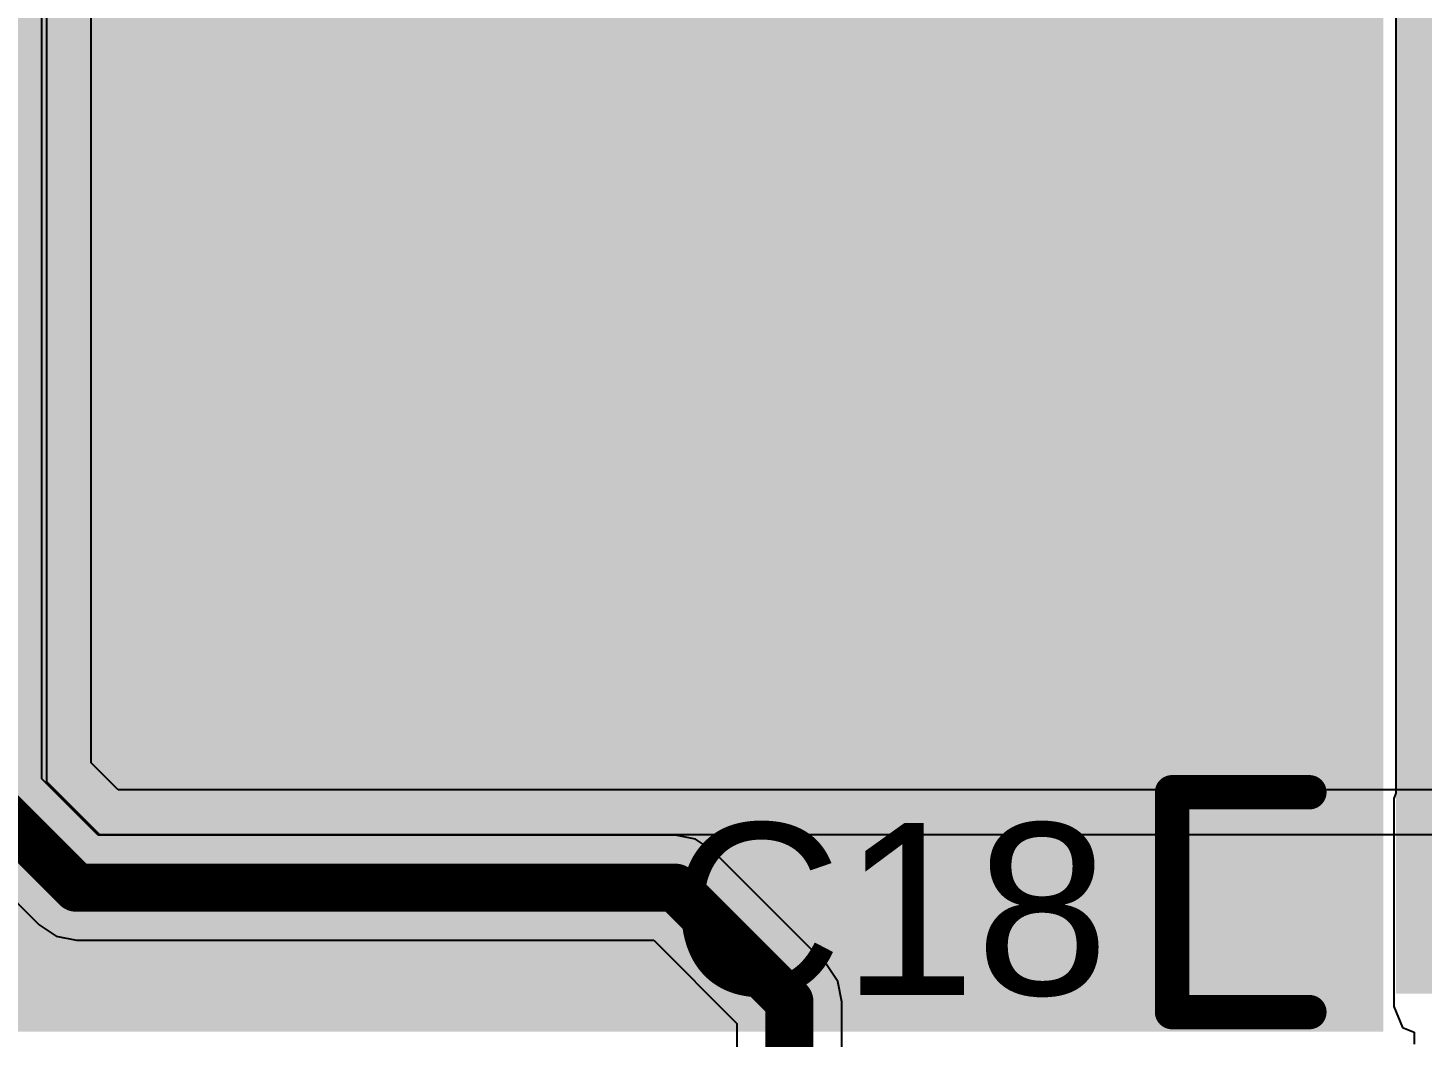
# Model space of a CAD drawing. Header units: millimetres. Extents: x -6 to 110, y 0 to 86.
# Drawn here: x 2.84 to 8, y 9.38 to 13.11 of the extents above; entities that cross this region are included whole.
import ezdxf

# ---------------------------------------------------------------- set-up
doc = ezdxf.new("R2010")
doc.units = ezdxf.units.MM
for name, color, linetype in [('BottomLayer', 5, 'Continuous'), ('BottomPaste', 16, 'Continuous'), ('BottomSolder', 6, 'Continuous'), ('MidLayer1', 16, 'Continuous'), ('MidLayer2', 76, 'Continuous'), ('TopLayer', 1, 'Continuous'), ('TopOverlay', 2, 'Continuous'), ('TopPaste', 8, 'Continuous'), ('TopSolder', 216, 'Continuous'), ('ViaHoleLayer', 16, 'Continuous')]:
    doc.layers.add(name, color=color, linetype=linetype)
doc.styles.add('Arial', font='', dxfattribs={"height": 0.2})
doc.styles.get('Arial').set_extended_font_data('Arial')

# ---------------------------------------------------------------- blocks, each defined once
blk = doc.blocks.new('QFNWB_56__7_7__B_35')
at = {"layer": 'BottomLayer'}
blk.add_hatch(color=5, dxfattribs=at).paths.add_polyline_path([(2.85, 2.85), (2.85, -2.85), (-2.85, -2.85), (-2.85, 2.85)])
at = {"layer": 'BottomPaste'}
blk.add_hatch(color=16, dxfattribs=at).paths.add_polyline_path([(2.85, 2.85), (2.85, -2.85), (-2.85, -2.85), (-2.85, 2.85)])
at = {"layer": 'BottomSolder'}
for points in [[(2.9516, 2.9516), (2.9516, -2.9516), (-2.9516, -2.9516), (-2.9516, 2.9516)], [(-2.3884, -2.9984), (-2.3884, -3.8516), (-2.8116, -3.8516), (-2.8116, -2.9984)], [(-1.9884, -2.9984), (-1.9884, -3.8516), (-2.4116, -3.8516), (-2.4116, -2.9984)], [(-1.5884, -2.9984), (-1.5884, -3.8516), (-2.0116, -3.8516), (-2.0116, -2.9984)], [(-1.1884, -2.9984), (-1.1884, -3.8516), (-1.6116, -3.8516), (-1.6116, -2.9984)], [(-0.7884, -2.9984), (-0.7884, -3.8516), (-1.2116, -3.8516), (-1.2116, -2.9984)], [(-0.3884, -2.9984), (-0.3884, -3.8516), (-0.8116, -3.8516), (-0.8116, -2.9984)], [(0.0116, -2.9984), (0.0116, -3.8516), (-0.4116, -3.8516), (-0.4116, -2.9984)], [(0.4116, -2.9984), (0.4116, -3.8516), (-0.0116, -3.8516), (-0.0116, -2.9984)], [(0.8116, -2.9984), (0.8116, -3.8516), (0.3884, -3.8516), (0.3884, -2.9984)]]:
    blk.add_hatch(color=6, dxfattribs=at).paths.add_polyline_path(points)
blk = doc.blocks.new('C___0402_38')
at = {"layer": 'TopLayer'}
for points in [[(-0.6985, -0.3175), (-0.6985, 0.3175), (-0.2413, 0.3175), (-0.2413, -0.3175)], [(0.2413, -0.3175), (0.2413, 0.3175), (0.6985, 0.3175), (0.6985, -0.3175)]]:
    blk.add_hatch(color=1, dxfattribs=at).paths.add_polyline_path(points)
at = {"layer": 'TopPaste'}
for points in [[(-0.6985, -0.3175), (-0.6985, 0.3175), (-0.2413, 0.3175), (-0.2413, -0.3175)], [(0.2413, -0.3175), (0.2413, 0.3175), (0.6985, 0.3175), (0.6985, -0.3175)]]:
    blk.add_hatch(color=8, dxfattribs=at).paths.add_polyline_path(points)
at = {"layer": 'TopSolder'}
for points in [[(-0.7585, -0.3775), (-0.7585, 0.3775), (-0.1813, 0.3775), (-0.1813, -0.3775)], [(0.1813, -0.3775), (0.1813, 0.3775), (0.7585, 0.3775), (0.7585, -0.3775)]]:
    blk.add_hatch(color=216, dxfattribs=at).paths.add_polyline_path(points)
at = {"layer": 'TopOverlay', "const_width": 0.127}
for points in [[(-0.7874, -0.4064), (-0.7874, 0.4064)], [(-0.7874, 0.4064), (-0.2794, 0.4064)], [(0.2794, 0.4064), (0.7874, 0.4064)], [(0.7874, -0.4064), (0.7874, 0.4064)], [(-0.7874, -0.4064), (-0.2794, -0.4064)], [(0.2794, -0.4064), (0.7874, -0.4064)]]:
    blk.add_lwpolyline(points, dxfattribs=at)
at = {"layer": 'TopOverlay', "const_width": 0.0635}
for points in [[(-0.8191, 0.4064, 1), (-0.7556, 0.4064, 1)], [(-0.8191, 0.4064, 1), (-0.7556, 0.4064, 1)], [(-0.3111, 0.4064, 1), (-0.2477, 0.4064, 1)], [(0.2477, 0.4064, 1), (0.3111, 0.4064, 1)], [(0.7556, 0.4064, 1), (0.8191, 0.4064, 1)], [(0.7556, 0.4064, 1), (0.8191, 0.4064, 1)], [(-0.8191, -0.4064, 1), (-0.7556, -0.4064, 1)], [(-0.8191, -0.4064, 1), (-0.7556, -0.4064, 1)], [(-0.3111, -0.4064, 1), (-0.2477, -0.4064, 1)], [(0.2477, -0.4064, 1), (0.3111, -0.4064, 1)], [(0.7556, -0.4064, 1), (0.8191, -0.4064, 1)], [(0.7556, -0.4064, 1), (0.8191, -0.4064, 1)]]:
    blk.add_lwpolyline(points, format="xyb", close=True, dxfattribs=at)

msp = doc.modelspace()

# ---------------------------------------------------------------- hatches: boundary and pattern name
at = {"layer": 'BottomLayer'}
h = msp.add_hatch(color=5, dxfattribs=at)
edge = h.paths.add_edge_path()
edge.add_arc((3.422, 12.8947), 0.2, 0, 360)
h = msp.add_hatch(color=5, dxfattribs=at)
edge = h.paths.add_edge_path()
edge.add_arc((4.4312, 12.8947), 0.2, 0, 360)
h = msp.add_hatch(color=5, dxfattribs=at)
edge = h.paths.add_edge_path()
edge.add_arc((5.4404, 12.8947), 0.2, 0, 360)
h = msp.add_hatch(color=5, dxfattribs=at)
edge = h.paths.add_edge_path()
edge.add_arc((6.4496, 12.8947), 0.2, 0, 360)
h = msp.add_hatch(color=5, dxfattribs=at)
edge = h.paths.add_edge_path()
edge.add_arc((3.422, 11.8957), 0.2, 0, 360)
h = msp.add_hatch(color=5, dxfattribs=at)
edge = h.paths.add_edge_path()
edge.add_arc((4.4312, 11.8957), 0.2, 0, 360)
h = msp.add_hatch(color=5, dxfattribs=at)
edge = h.paths.add_edge_path()
edge.add_arc((5.4404, 11.8957), 0.2, 0, 360)
h = msp.add_hatch(color=5, dxfattribs=at)
edge = h.paths.add_edge_path()
edge.add_arc((6.4496, 11.8957), 0.2, 0, 360)
h = msp.add_hatch(color=5, dxfattribs=at)
edge = h.paths.add_edge_path()
edge.add_arc((3.422, 10.8966), 0.2, 0, 360)
h = msp.add_hatch(color=5, dxfattribs=at)
edge = h.paths.add_edge_path()
edge.add_arc((4.4312, 10.8966), 0.2, 0, 360)
h = msp.add_hatch(color=5, dxfattribs=at)
edge = h.paths.add_edge_path()
edge.add_arc((5.4404, 10.8966), 0.2, 0, 360)
h = msp.add_hatch(color=5, dxfattribs=at)
edge = h.paths.add_edge_path()
edge.add_arc((6.4496, 10.8966), 0.2, 0, 360)
at = {"layer": 'MidLayer1'}
h = msp.add_hatch(color=16, dxfattribs=at)
edge = h.paths.add_edge_path()
edge.add_arc((3.422, 12.8947), 0.2, 0, 360)
h = msp.add_hatch(color=16, dxfattribs=at)
edge = h.paths.add_edge_path()
edge.add_arc((4.4312, 12.8947), 0.2, 0, 360)
h = msp.add_hatch(color=16, dxfattribs=at)
edge = h.paths.add_edge_path()
edge.add_arc((5.4404, 12.8947), 0.2, 0, 360)
h = msp.add_hatch(color=16, dxfattribs=at)
edge = h.paths.add_edge_path()
edge.add_arc((6.4496, 12.8947), 0.2, 0, 360)
h = msp.add_hatch(color=16, dxfattribs=at)
edge = h.paths.add_edge_path()
edge.add_arc((3.422, 11.8957), 0.2, 0, 360)
h = msp.add_hatch(color=16, dxfattribs=at)
edge = h.paths.add_edge_path()
edge.add_arc((4.4312, 11.8957), 0.2, 0, 360)
h = msp.add_hatch(color=16, dxfattribs=at)
edge = h.paths.add_edge_path()
edge.add_arc((5.4404, 11.8957), 0.2, 0, 360)
h = msp.add_hatch(color=16, dxfattribs=at)
edge = h.paths.add_edge_path()
edge.add_arc((6.4496, 11.8957), 0.2, 0, 360)
h = msp.add_hatch(color=16, dxfattribs=at)
edge = h.paths.add_edge_path()
edge.add_arc((3.422, 10.8966), 0.2, 0, 360)
h = msp.add_hatch(color=16, dxfattribs=at)
edge = h.paths.add_edge_path()
edge.add_arc((4.4312, 10.8966), 0.2, 0, 360)
h = msp.add_hatch(color=16, dxfattribs=at)
edge = h.paths.add_edge_path()
edge.add_arc((5.4404, 10.8966), 0.2, 0, 360)
h = msp.add_hatch(color=16, dxfattribs=at)
edge = h.paths.add_edge_path()
edge.add_arc((6.4496, 10.8966), 0.2, 0, 360)
at = {"layer": 'MidLayer2'}
h = msp.add_hatch(color=76, dxfattribs=at)
edge = h.paths.add_edge_path()
edge.add_arc((3.422, 12.8947), 0.2, 0, 360)
h = msp.add_hatch(color=76, dxfattribs=at)
edge = h.paths.add_edge_path()
edge.add_arc((4.4312, 12.8947), 0.2, 0, 360)
h = msp.add_hatch(color=76, dxfattribs=at)
edge = h.paths.add_edge_path()
edge.add_arc((5.4404, 12.8947), 0.2, 0, 360)
h = msp.add_hatch(color=76, dxfattribs=at)
edge = h.paths.add_edge_path()
edge.add_arc((6.4496, 12.8947), 0.2, 0, 360)
h = msp.add_hatch(color=76, dxfattribs=at)
edge = h.paths.add_edge_path()
edge.add_arc((3.422, 11.8957), 0.2, 0, 360)
h = msp.add_hatch(color=76, dxfattribs=at)
edge = h.paths.add_edge_path()
edge.add_arc((4.4312, 11.8957), 0.2, 0, 360)
h = msp.add_hatch(color=76, dxfattribs=at)
edge = h.paths.add_edge_path()
edge.add_arc((5.4404, 11.8957), 0.2, 0, 360)
h = msp.add_hatch(color=76, dxfattribs=at)
edge = h.paths.add_edge_path()
edge.add_arc((6.4496, 11.8957), 0.2, 0, 360)
h = msp.add_hatch(color=76, dxfattribs=at)
edge = h.paths.add_edge_path()
edge.add_arc((3.422, 10.8966), 0.2, 0, 360)
h = msp.add_hatch(color=76, dxfattribs=at)
edge = h.paths.add_edge_path()
edge.add_arc((4.4312, 10.8966), 0.2, 0, 360)
h = msp.add_hatch(color=76, dxfattribs=at)
edge = h.paths.add_edge_path()
edge.add_arc((5.4404, 10.8966), 0.2, 0, 360)
h = msp.add_hatch(color=76, dxfattribs=at)
edge = h.paths.add_edge_path()
edge.add_arc((6.4496, 10.8966), 0.2, 0, 360)
at = {"layer": 'TopLayer'}
msp.add_hatch(color=1, dxfattribs=at).paths.add_polyline_path([(3.0226, 10.4902), (6.8326, 10.4902), (6.8326, 14.3002), (3.0226, 14.3002)])
h = msp.add_hatch(color=1, dxfattribs=at)
edge = h.paths.add_edge_path()
edge.add_arc((3.422, 12.8947), 0.2, 0, 360)
h = msp.add_hatch(color=1, dxfattribs=at)
edge = h.paths.add_edge_path()
edge.add_arc((4.4312, 12.8947), 0.2, 0, 360)
h = msp.add_hatch(color=1, dxfattribs=at)
edge = h.paths.add_edge_path()
edge.add_arc((5.4404, 12.8947), 0.2, 0, 360)
h = msp.add_hatch(color=1, dxfattribs=at)
edge = h.paths.add_edge_path()
edge.add_arc((6.4496, 12.8947), 0.2, 0, 360)
h = msp.add_hatch(color=1, dxfattribs=at)
edge = h.paths.add_edge_path()
edge.add_arc((3.422, 11.8957), 0.2, 0, 360)
h = msp.add_hatch(color=1, dxfattribs=at)
edge = h.paths.add_edge_path()
edge.add_arc((4.4312, 11.8957), 0.2, 0, 360)
h = msp.add_hatch(color=1, dxfattribs=at)
edge = h.paths.add_edge_path()
edge.add_arc((5.4404, 11.8957), 0.2, 0, 360)
h = msp.add_hatch(color=1, dxfattribs=at)
edge = h.paths.add_edge_path()
edge.add_arc((6.4496, 11.8957), 0.2, 0, 360)
h = msp.add_hatch(color=1, dxfattribs=at)
edge = h.paths.add_edge_path()
edge.add_arc((3.422, 10.8966), 0.2, 0, 360)
h = msp.add_hatch(color=1, dxfattribs=at)
edge = h.paths.add_edge_path()
edge.add_arc((4.4312, 10.8966), 0.2, 0, 360)
h = msp.add_hatch(color=1, dxfattribs=at)
edge = h.paths.add_edge_path()
edge.add_arc((5.4404, 10.8966), 0.2, 0, 360)
h = msp.add_hatch(color=1, dxfattribs=at)
edge = h.paths.add_edge_path()
edge.add_arc((6.4496, 10.8966), 0.2, 0, 360)
at = {"layer": 'ViaHoleLayer'}
h = msp.add_hatch(color=16, dxfattribs=at)
edge = h.paths.add_edge_path()
edge.add_arc((3.422, 12.8947), 0.1, 0, 360)
h = msp.add_hatch(color=16, dxfattribs=at)
edge = h.paths.add_edge_path()
edge.add_arc((4.4312, 12.8947), 0.1, 0, 360)
h = msp.add_hatch(color=16, dxfattribs=at)
edge = h.paths.add_edge_path()
edge.add_arc((5.4404, 12.8947), 0.1, 0, 360)
h = msp.add_hatch(color=16, dxfattribs=at)
edge = h.paths.add_edge_path()
edge.add_arc((6.4496, 12.8947), 0.1, 0, 360)
h = msp.add_hatch(color=16, dxfattribs=at)
edge = h.paths.add_edge_path()
edge.add_arc((3.422, 11.8957), 0.1, 0, 360)
h = msp.add_hatch(color=16, dxfattribs=at)
edge = h.paths.add_edge_path()
edge.add_arc((4.4312, 11.8957), 0.1, 0, 360)
h = msp.add_hatch(color=16, dxfattribs=at)
edge = h.paths.add_edge_path()
edge.add_arc((5.4404, 11.8957), 0.1, 0, 360)
h = msp.add_hatch(color=16, dxfattribs=at)
edge = h.paths.add_edge_path()
edge.add_arc((6.4496, 11.8957), 0.1, 0, 360)
h = msp.add_hatch(color=16, dxfattribs=at)
edge = h.paths.add_edge_path()
edge.add_arc((3.422, 10.8966), 0.1, 0, 360)
h = msp.add_hatch(color=16, dxfattribs=at)
edge = h.paths.add_edge_path()
edge.add_arc((4.4312, 10.8966), 0.1, 0, 360)
h = msp.add_hatch(color=16, dxfattribs=at)
edge = h.paths.add_edge_path()
edge.add_arc((5.4404, 10.8966), 0.1, 0, 360)
h = msp.add_hatch(color=16, dxfattribs=at)
edge = h.paths.add_edge_path()
edge.add_arc((6.4496, 10.8966), 0.1, 0, 360)

# ---------------------------------------------------------------- linework, layer by layer
at = {"layer": 'BottomLayer'}
for p, q in [((7.9006, 13.6234), (7.9006, 12.742)), ((7.9006, 12.742), (7.9006, 11.542)), ((7.9006, 11.542), (7.9006, 10.2838)), ((7.9006, 10.2838), (7.8923, 10.2636)), ((7.8923, 10.2636), (7.8923, 9.4954)), ((7.8923, 9.4954), (7.9245, 9.4177)), ((7.9245, 9.4177), (7.9673, 9.3999)), ((7.9673, 9.3999), (7.9673, 9.3562))]:
    msp.add_line(p, q, dxfattribs=at)
at = {"layer": 'MidLayer1'}
for p, q in [((2.9113, 17.7184), (2.9113, 10.327)), ((3.0763, 10.3953), (3.0763, 17.6501)), ((3.1753, 10.2963), (3.0763, 10.3953)), ((2.9113, 10.327), (3.107, 10.1314)), ((8.5884, 10.2963), (3.1753, 10.2963)), ((3.107, 10.1314), (8.5884, 10.1314))]:
    msp.add_line(p, q, dxfattribs=at)
at = {"layer": 'TopLayer'}
for p, q in [((2.8935, 10.3367), (2.8935, 14.6954)), ((3.1019, 10.1282), (2.8935, 10.3367)), ((2.5619, 10.1189), (2.8841, 9.7967)), ((5.2365, 10.1282), (3.1019, 10.1282)), ((5.3108, 10.1135), (5.2365, 10.1282)), ((5.3738, 10.0714), (5.3108, 10.1135)), ((5.7953, 9.6499), (5.3738, 10.0714)), ((2.8841, 9.7967), (2.9471, 9.7546)), ((2.9471, 9.7546), (3.0214, 9.7398)), ((3.0214, 9.7398), (5.156, 9.7398)), ((5.156, 9.7398), (5.4637, 9.4321)), ((5.8374, 9.5869), (5.7953, 9.6499)), ((5.7953, 9.6499), (5.7953, 9.6499)), ((5.8522, 9.5126), (5.8374, 9.5869)), ((5.8522, 8.6143), (5.8522, 9.5126)), ((5.4637, 9.4321), (5.4637, 8.6143))]:
    msp.add_line(p, q, dxfattribs=at)
at = {"layer": 'TopLayer', "const_width": 0.1778}
for points in [[(2.6992, 10.2562), (3.0214, 9.934)], [(3.0214, 9.934), (5.2365, 9.934)], [(5.2365, 9.934), (5.6579, 9.5126)], [(5.6579, 8.302), (5.6579, 9.5126)]]:
    msp.add_lwpolyline(points, dxfattribs=at)
at = {"layer": 'TopLayer', "const_width": 0.0889}
for points in [[(2.977, 9.934, 1), (3.0659, 9.934, 1)], [(2.977, 9.934, 1), (3.0659, 9.934, 1)], [(5.192, 9.934, 1), (5.2809, 9.934, 1)], [(5.192, 9.934, 1), (5.2809, 9.934, 1)], [(5.6135, 9.5126, 1), (5.7024, 9.5126, 1)], [(5.6135, 9.5126, 1), (5.7024, 9.5126, 1)]]:
    msp.add_lwpolyline(points, format="xyb", close=True, dxfattribs=at)

# ---------------------------------------------------------------- block references
at = {"rotation": 90}
msp.add_blockref('QFNWB_56__7_7__B_35', (4.9022, 12.3536), dxfattribs=at)
msp.add_blockref('C___0402_38', (7.8599, 9.8806))

# ---------------------------------------------------------------- texts
at = {"layer": 'TopOverlay', "style": 'Arial'}
msp.add_text('C18', height=0.635, dxfattribs=at).set_placement((5.2122, 9.5378))

doc.saveas('drawing.dxf')
